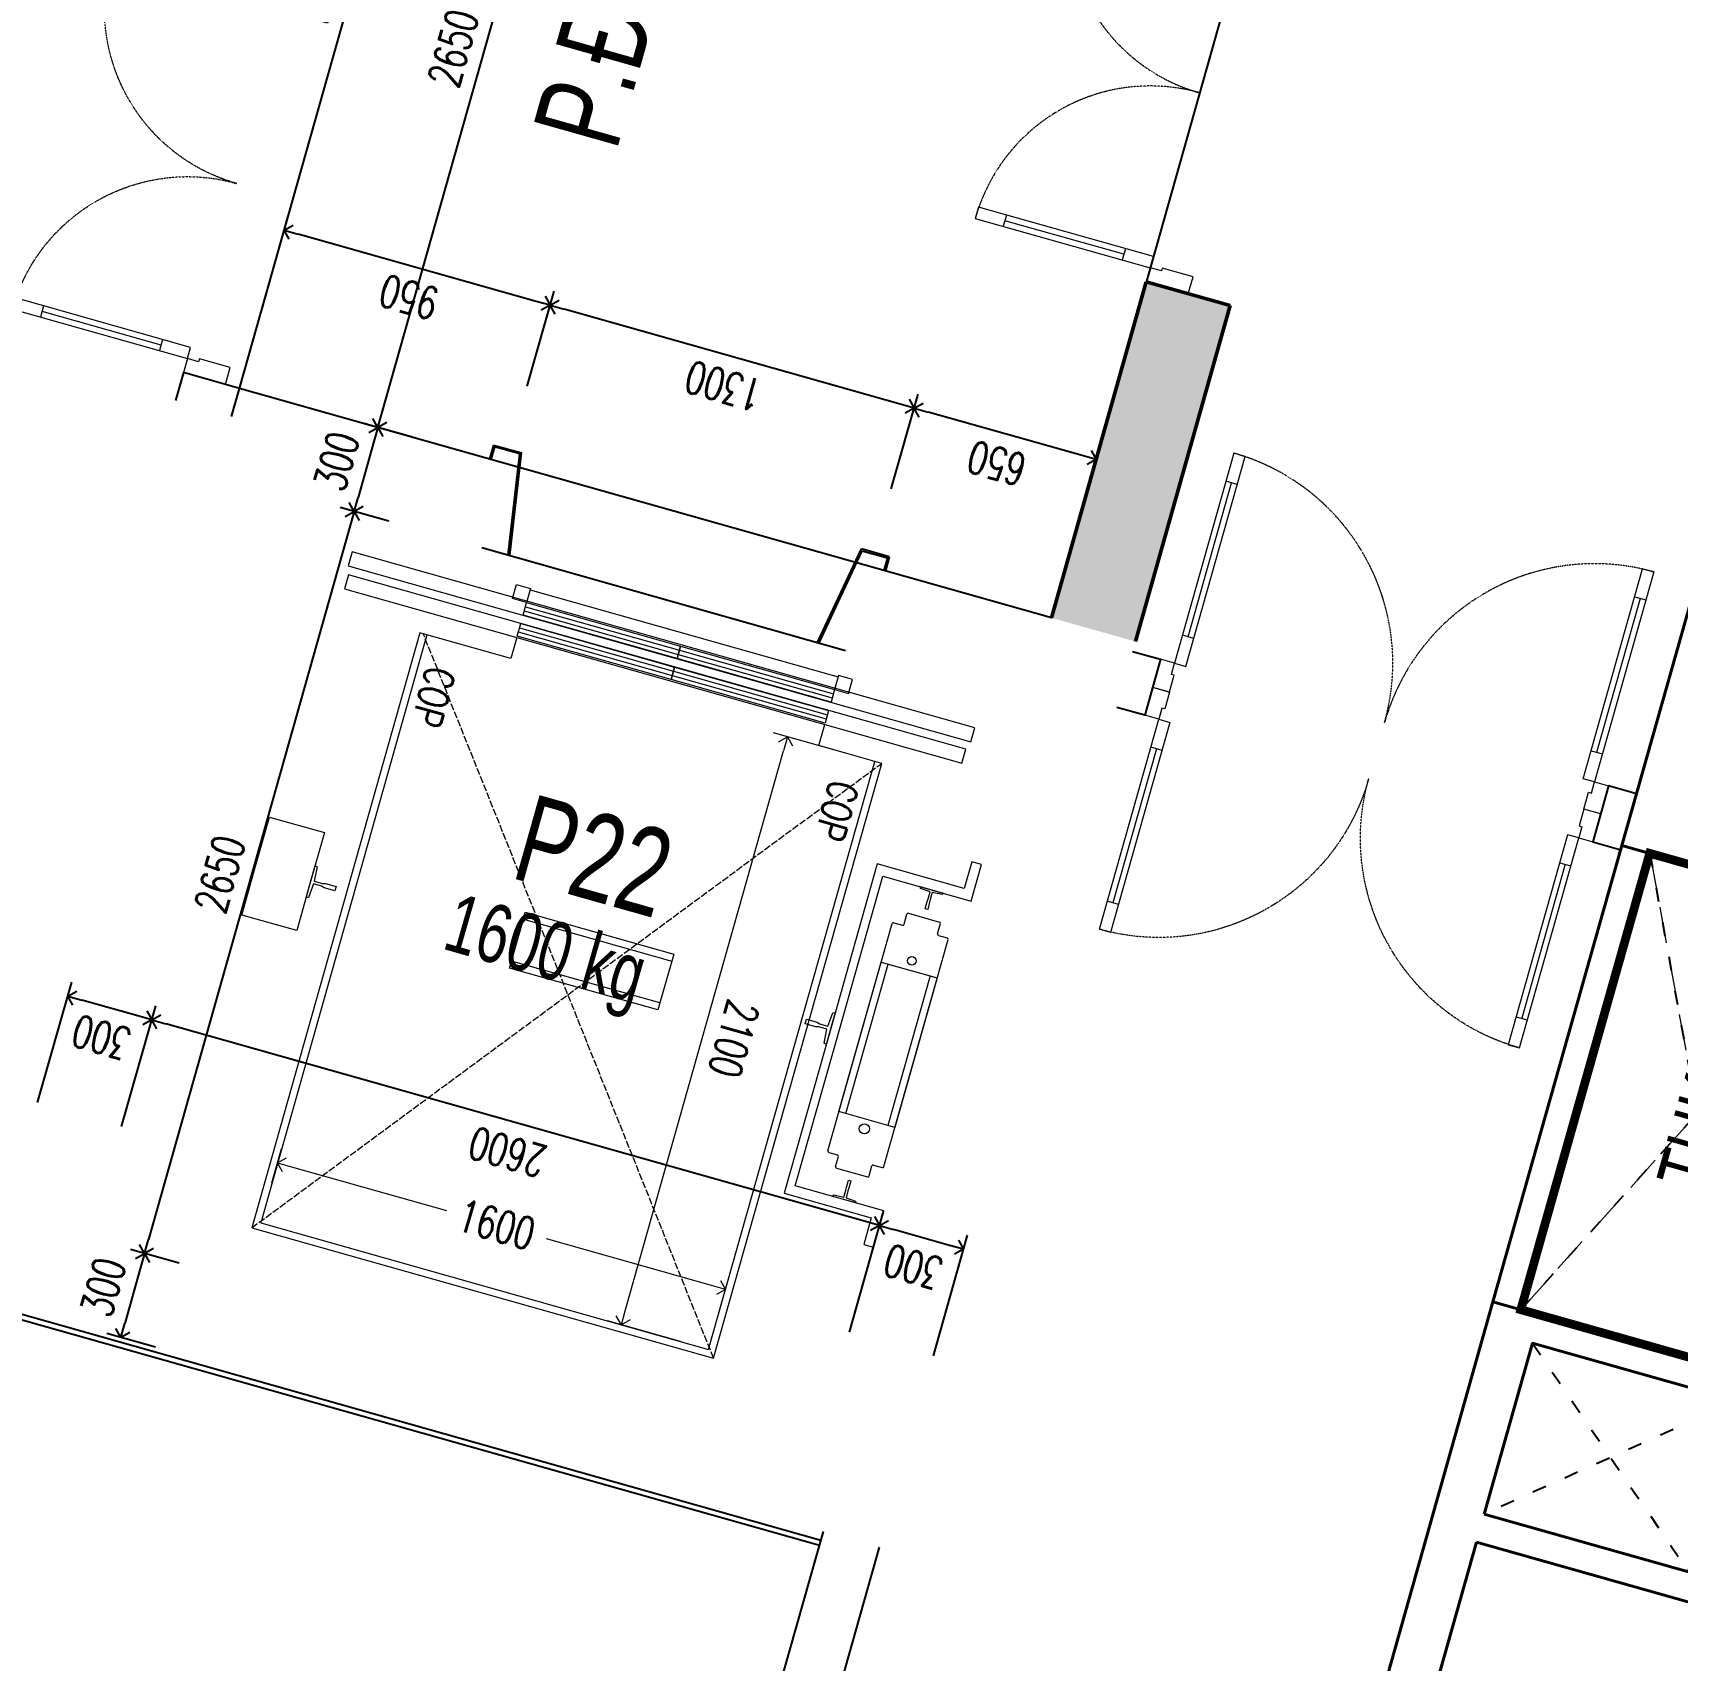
# Model space of a CAD drawing. Header units: millimetres. Extents: x -361681467 to 361175952, y -1292982 to 1550216.
# Drawn here: x -39729 to -34078, y 133979 to 139572 of the extents above; entities that cross this region are included whole.
import ezdxf
from ezdxf.enums import TextEntityAlignment as Align
from ezdxf.xclip import XClip

# ---------------------------------------------------------------- set-up
doc = ezdxf.new("R2010")
doc.units = ezdxf.units.MM
doc.header["$MEASUREMENT"] = 0
doc.header["$XCLIPFRAME"] = 0
for name, pattern in [('ACAD_ISO03W100', [30, 12, -18]), ('HIDDEN', [0.375, 0.25, -0.125]), ('Xref_NT1+NT2_MBDV Cot vach_220729$0$ACAD_ISO02W100', [15, 12, -3]), ('Xref_NT1+NT2_MBDV Cot vach_220729$0$HIDDEN2', [0.1875, 0.125, -0.0625])]:
    doc.linetypes.add(name, pattern=pattern)
for name, color, linetype in [('A-CORE-OTLN', 160, 'Continuous'), ('KT-Net manh', 139, 'Continuous'), ('KT-Tuong', 1, 'Continuous'), ('Xref_NT1+NT2_MBDV Cot vach_220729$0$ccu12-Hatch', 250, 'Continuous'), ('Xref_NT1+NT2_MBDV Cot vach_220729$0$KT-Net manh', 139, 'Continuous'), ('Xref_NT1+NT2_MBDV Cot vach_220729$0$KT-Text', 7, 'Continuous'), ('Xref_NT1+NT2_MBDV Cot vach_220729$0$KT-Tuong', 1, 'Continuous'), ('Xref_ST_MBDV Cot vach 30.7.2022$0$KT-Text', 7, 'Continuous')]:
    doc.layers.add(name, color=color, linetype=linetype)
for name, color, linetype, lineweight in [('KT-Net cat', 1, 'Continuous', 40), ('SPE-MEP-HVAC', 140, 'Continuous', 0), ('Xref_NT1+NT2_MBDV Cot vach_220729$0$CUA', 37, 'Continuous', 13), ('Xref_NT1+NT2_MBDV Cot vach_220729$0$KT-Net cot vach', 6, 'Continuous', 50), ('Xref_NT1+NT2_MBDV Cot vach_220729$0$KT-Noi that', 36, 'Continuous', 9)]:
    doc.layers.add(name, color=color, linetype=linetype, lineweight=lineweight)
doc.styles.add('Xref_NT1+NT2_MBDV Cot vach_220729$0$Arial', font='arial.ttf', dxfattribs={"width": 0.7})
doc.styles.add('Xref_NT1+NT2_MBDV Cot vach_220729$0$ROMANS', font='ROMANS.SHX')
doc.styles.add('Xref_NT1+NT2_MBDV Cot vach_220729$0$xref.N.Cot vach tang N2$0$DIM', font='vnsimli.shx', dxfattribs={"width": 0.7})
doc.dimstyles.new('Xref_NT1+NT2_MBDV Cot vach_220729$0$xref.N.Cot vach tang N2$0$CCU 1-100 A1', dxfattribs={"dimscale": 100, "dimtxt": 2.2, "dimasz": 1, "dimexe": 1, "dimexo": 0, "dimgap": 1, "dimtad": 1, "dimdec": 0, "dimdsep": 46, "dimtxsty": 'Xref_NT1+NT2_MBDV Cot vach_220729$0$xref.N.Cot vach tang N2$0$DIM', "dimblk1": 'Xref_NT1+NT2_MBDV Cot vach_220729$0$xref.N.Cot vach tang N2$0$_ARCHTICK', "dimblk2": 'Xref_NT1+NT2_MBDV Cot vach_220729$0$xref.N.Cot vach tang N2$0$_ARCHTICK', "dimsah": 1, "dimcen": 0, "dimdle": 1, "dimclrd": 256, "dimclre": 256, "dimclrt": 31, "dimadec": 0, "dimazin": 0, "dimtfac": 1, "dimtdec": 0, "dimtix": 1, "dimtmove": 2, "dimatfit": 3, "dimldrblk": 'Xref_NT1+NT2_MBDV Cot vach_220729$0$xref.N.Cot vach tang N2$0$_ARCHTICK', "dimfxl": 8, "dimtolj": 1, "dimarcsym": 0})

# ---------------------------------------------------------------- blocks, each defined once
blk = doc.blocks.new('Xref_NT1+NT2_MBDV Cot vach_220729$0$xref.N.Cot vach tang N2$0$_Open90')
at = {"color": 0, "linetype": 'ByBlock', "lineweight": -2}
for p, q in [((0, 0), (-1, 0)), ((-0.5, 0.5), (0, 0)), ((0, 0), (-0.5, -0.5))]:
    blk.add_line(p, q, dxfattribs=at)
blk = doc.blocks.new('*D44')
at = {"layer": 'Defpoints', "color": 0, "transparency": 16777216}
for p in [(-424.2, -515), (-353.1, -515, 0), (-353.1, -2115, 0)]:
    blk.add_point(p, dxfattribs=at)
at = {"layer": 'Xref_NT1+NT2_MBDV Cot vach_220729$0$KT-Noi that', "color": 5, "transparency": 16777216}
for p, q in [((-353.1, -515), (-474.2, -515)), ((-424.2, -565), (-424.2, -1155)), ((-424.2, -2065), (-424.2, -1511.7)), ((-353.1, -2115), (-474.2, -2115))]:
    blk.add_line(p, q, dxfattribs=at)
at = {"layer": 'Xref_NT1+NT2_MBDV Cot vach_220729$0$KT-Noi that', "color": 5, "transparency": 16777216, "xscale": 50, "yscale": 50, "zscale": 50}
for p, rotation in [((-424.2, -515), 90), ((-424.2, -2115), 270)]:
    blk.add_blockref('Xref_NT1+NT2_MBDV Cot vach_220729$0$xref.N.Cot vach tang N2$0$_Open90', p, dxfattribs=dict(at, rotation=rotation))
at = {"layer": 'Xref_NT1+NT2_MBDV Cot vach_220729$0$KT-Noi that', "color": 5, "transparency": 16777216, "insert": (-424.2, -1333.3), "char_height": 110, "attachment_point": 5, "rotation": 90, "style": 'Xref_NT1+NT2_MBDV Cot vach_220729$0$xref.N.Cot vach tang N2$0$DIM'}
blk.add_mtext('\\A1;1600', dxfattribs=at)
blk = doc.blocks.new('Xref_NT1+NT2_MBDV Cot vach_220729$0$xref.N.Cot vach tang N2$0$_ARCHTICK')
at = {"color": 0, "linetype": 'ByBlock', "const_width": 0.15}
blk.add_lwpolyline([(-0.5, -0.5), (0.5, 0.5)], dxfattribs=at)
blk = doc.blocks.new('*D45')
at = {"layer": 'Defpoints', "color": 0, "transparency": 16777216}
for p in [(-2310, -615), (-210, -615), (-2310, -826.7)]:
    blk.add_point(p, dxfattribs=at)
at = {"layer": 'Xref_NT1+NT2_MBDV Cot vach_220729$0$KT-Noi that', "color": 5, "transparency": 16777216}
for p, q in [((-2310, -615), (-2310, -876.7)), ((-210, -615), (-210, -876.7)), ((-260, -826.7), (-2260, -826.7))]:
    blk.add_line(p, q, dxfattribs=at)
at = {"layer": 'Xref_NT1+NT2_MBDV Cot vach_220729$0$KT-Noi that', "color": 5, "transparency": 16777216, "xscale": 50, "yscale": 50, "zscale": 50, "rotation": 180}
blk.add_blockref('Xref_NT1+NT2_MBDV Cot vach_220729$0$xref.N.Cot vach tang N2$0$_Open90', (-2310, -826.7), dxfattribs=at)
at = {"layer": 'Xref_NT1+NT2_MBDV Cot vach_220729$0$KT-Noi that', "color": 5, "transparency": 16777216, "xscale": 50, "yscale": 50, "zscale": 50}
blk.add_blockref('Xref_NT1+NT2_MBDV Cot vach_220729$0$xref.N.Cot vach tang N2$0$_Open90', (-210, -826.7), dxfattribs=at)
at = {"layer": 'Xref_NT1+NT2_MBDV Cot vach_220729$0$KT-Noi that', "color": 5, "transparency": 16777216, "insert": (-1260, -721.7), "char_height": 110, "attachment_point": 5, "style": 'Xref_NT1+NT2_MBDV Cot vach_220729$0$xref.N.Cot vach tang N2$0$DIM'}
blk.add_mtext('\\A1;2100', dxfattribs=at)
blk = doc.blocks.new('*D402')
at = {"layer": 'Defpoints', "color": 5, "transparency": 16777216}
for p, q in [((698.8, 625), (1129.3, 625)), ((1079.3, 375), (1079.3, 575)), ((698.8, 325), (1129.3, 325))]:
    blk.add_line(p, q, dxfattribs=at)
at = {"layer": 'Defpoints', "color": 0, "transparency": 16777216}
for p in [(698.8, 625), (1079.3, 625), (698.8, 325)]:
    blk.add_point(p, dxfattribs=at)
at = {"layer": 'Defpoints', "color": 5, "transparency": 16777216, "xscale": 50, "yscale": 50, "zscale": 50}
for p, rotation in [((1079.3, 625), 90), ((1079.3, 325), 270)]:
    blk.add_blockref('Xref_NT1+NT2_MBDV Cot vach_220729$0$xref.N.Cot vach tang N2$0$_Open90', p, dxfattribs=dict(at, rotation=rotation))
at = {"layer": 'Defpoints', "color": 5, "transparency": 16777216, "insert": (974.3, 475), "char_height": 110, "attachment_point": 5, "rotation": 90, "style": 'Xref_NT1+NT2_MBDV Cot vach_220729$0$xref.N.Cot vach tang N2$0$DIM'}
blk.add_mtext('\\A1;300', dxfattribs=at)
blk = doc.blocks.new('*D403')
at = {"layer": 'Defpoints', "color": 5, "transparency": 16777216}
for p, q in [((698.8, 3225), (1129.3, 3225)), ((1079.3, 675), (1079.3, 3175)), ((698.8, 625), (1129.3, 625))]:
    blk.add_line(p, q, dxfattribs=at)
at = {"layer": 'Defpoints', "color": 0, "transparency": 16777216}
for p in [(698.8, 3225), (1079.3, 3225), (698.8, 625)]:
    blk.add_point(p, dxfattribs=at)
at = {"layer": 'Defpoints', "color": 5, "transparency": 16777216, "xscale": 50, "yscale": 50, "zscale": 50}
for p, rotation in [((1079.3, 3225), 90), ((1079.3, 625), 270)]:
    blk.add_blockref('Xref_NT1+NT2_MBDV Cot vach_220729$0$xref.N.Cot vach tang N2$0$_Open90', p, dxfattribs=dict(at, rotation=rotation))
at = {"layer": 'Defpoints', "color": 5, "transparency": 16777216, "insert": (974.3, 1925), "char_height": 110, "attachment_point": 5, "rotation": 90, "style": 'Xref_NT1+NT2_MBDV Cot vach_220729$0$xref.N.Cot vach tang N2$0$DIM'}
blk.add_mtext('\\A1;2600', dxfattribs=at)
blk = doc.blocks.new('*D404')
at = {"layer": 'Defpoints', "color": 5, "transparency": 16777216}
for p, q in [((698.8, 3525), (1129.3, 3525)), ((1079.3, 3275), (1079.3, 3475)), ((698.8, 3225), (1129.3, 3225))]:
    blk.add_line(p, q, dxfattribs=at)
at = {"layer": 'Defpoints', "color": 0, "transparency": 16777216}
for p in [(698.8, 3525), (1079.3, 3525), (698.8, 3225)]:
    blk.add_point(p, dxfattribs=at)
at = {"layer": 'Defpoints', "color": 5, "transparency": 16777216, "xscale": 50, "yscale": 50, "zscale": 50}
for p, rotation in [((1079.3, 3525), 90), ((1079.3, 3225), 270)]:
    blk.add_blockref('Xref_NT1+NT2_MBDV Cot vach_220729$0$xref.N.Cot vach tang N2$0$_Open90', p, dxfattribs=dict(at, rotation=rotation))
at = {"layer": 'Defpoints', "color": 5, "transparency": 16777216, "insert": (974.3, 3375), "char_height": 110, "attachment_point": 5, "rotation": 90, "style": 'Xref_NT1+NT2_MBDV Cot vach_220729$0$xref.N.Cot vach tang N2$0$DIM'}
blk.add_mtext('\\A1;300', dxfattribs=at)
blk = doc.blocks.new('*D405')
at = {"layer": 'Defpoints', "color": 5, "transparency": 16777216}
for p, q in [((2950, 2906.5), (2950, 3080.8)), ((3250, 2906.5), (3250, 3080.8)), ((3200, 3030.8), (3000, 3030.8))]:
    blk.add_line(p, q, dxfattribs=at)
at = {"layer": 'Defpoints', "color": 0, "transparency": 16777216}
for p in [(2950, 3030.8), (2950, 2906.5), (3250, 2906.5)]:
    blk.add_point(p, dxfattribs=at)
at = {"layer": 'Defpoints', "color": 5, "transparency": 16777216, "xscale": 50, "yscale": 50, "zscale": 50, "rotation": 180}
blk.add_blockref('Xref_NT1+NT2_MBDV Cot vach_220729$0$xref.N.Cot vach tang N2$0$_Open90', (2950, 3030.8), dxfattribs=at)
at = {"layer": 'Defpoints', "color": 5, "transparency": 16777216, "xscale": 50, "yscale": 50, "zscale": 50}
blk.add_blockref('Xref_NT1+NT2_MBDV Cot vach_220729$0$xref.N.Cot vach tang N2$0$_Open90', (3250, 3030.8), dxfattribs=at)
at = {"layer": 'Defpoints', "color": 5, "transparency": 16777216, "insert": (3100, 3135.8), "char_height": 110, "attachment_point": 5, "style": 'Xref_NT1+NT2_MBDV Cot vach_220729$0$xref.N.Cot vach tang N2$0$DIM'}
blk.add_mtext('\\A1;300', dxfattribs=at)
blk = doc.blocks.new('*D406')
at = {"layer": 'Defpoints', "color": 5, "transparency": 16777216}
for p, q in [((300, 2906.5), (300, 3080.8)), ((2950, 2906.5), (2950, 3080.8)), ((2900, 3030.8), (350, 3030.8))]:
    blk.add_line(p, q, dxfattribs=at)
at = {"layer": 'Defpoints', "color": 0, "transparency": 16777216}
for p in [(300, 3030.8), (300, 2906.5), (2950, 2906.5)]:
    blk.add_point(p, dxfattribs=at)
at = {"layer": 'Defpoints', "color": 5, "transparency": 16777216, "xscale": 50, "yscale": 50, "zscale": 50, "rotation": 180}
blk.add_blockref('Xref_NT1+NT2_MBDV Cot vach_220729$0$xref.N.Cot vach tang N2$0$_Open90', (300, 3030.8), dxfattribs=at)
at = {"layer": 'Defpoints', "color": 5, "transparency": 16777216, "xscale": 50, "yscale": 50, "zscale": 50}
blk.add_blockref('Xref_NT1+NT2_MBDV Cot vach_220729$0$xref.N.Cot vach tang N2$0$_Open90', (2950, 3030.8), dxfattribs=at)
at = {"layer": 'Defpoints', "color": 5, "transparency": 16777216, "insert": (1625, 3135.8), "char_height": 110, "attachment_point": 5, "style": 'Xref_NT1+NT2_MBDV Cot vach_220729$0$xref.N.Cot vach tang N2$0$DIM'}
blk.add_mtext('\\A1;2650', dxfattribs=at)
blk = doc.blocks.new('*D407')
at = {"layer": 'Defpoints', "color": 5, "transparency": 16777216}
for p, q in [((0, 2906.5), (0, 3080.8)), ((300, 2906.5), (300, 3080.8)), ((250, 3030.8), (50, 3030.8))]:
    blk.add_line(p, q, dxfattribs=at)
at = {"layer": 'Defpoints', "color": 0, "transparency": 16777216}
for p in [(0, 3030.8), (0, 2906.5), (300, 2906.5)]:
    blk.add_point(p, dxfattribs=at)
at = {"layer": 'Defpoints', "color": 5, "transparency": 16777216, "xscale": 50, "yscale": 50, "zscale": 50, "rotation": 180}
blk.add_blockref('Xref_NT1+NT2_MBDV Cot vach_220729$0$xref.N.Cot vach tang N2$0$_Open90', (0, 3030.8), dxfattribs=at)
at = {"layer": 'Defpoints', "color": 5, "transparency": 16777216, "xscale": 50, "yscale": 50, "zscale": 50}
blk.add_blockref('Xref_NT1+NT2_MBDV Cot vach_220729$0$xref.N.Cot vach tang N2$0$_Open90', (300, 3030.8), dxfattribs=at)
at = {"layer": 'Defpoints', "color": 5, "transparency": 16777216, "insert": (150, 3135.8), "char_height": 110, "attachment_point": 5, "style": 'Xref_NT1+NT2_MBDV Cot vach_220729$0$xref.N.Cot vach tang N2$0$DIM'}
blk.add_mtext('\\A1;300', dxfattribs=at)
blk = doc.blocks.new('*D408')
at = {"layer": 'Defpoints', "color": 5, "transparency": 16777216}
for p, q in [((3526.6, 1275), (3865.1, 1275)), ((3815.1, 675), (3815.1, 1225)), ((3526.6, 625), (3865.1, 625))]:
    blk.add_line(p, q, dxfattribs=at)
at = {"layer": 'Defpoints', "color": 0, "transparency": 16777216}
for p in [(3526.6, 1275), (3815.1, 1275), (3526.6, 625)]:
    blk.add_point(p, dxfattribs=at)
at = {"layer": 'Defpoints', "color": 5, "transparency": 16777216, "xscale": 50, "yscale": 50, "zscale": 50}
for p, rotation in [((3815.1, 1275), 90), ((3815.1, 625), 270)]:
    blk.add_blockref('Xref_NT1+NT2_MBDV Cot vach_220729$0$xref.N.Cot vach tang N2$0$_Open90', p, dxfattribs=dict(at, rotation=rotation))
at = {"layer": 'Defpoints', "color": 5, "transparency": 16777216, "insert": (3710.1, 950), "char_height": 110, "attachment_point": 5, "rotation": 90, "style": 'Xref_NT1+NT2_MBDV Cot vach_220729$0$xref.N.Cot vach tang N2$0$DIM'}
blk.add_mtext('\\A1;650', dxfattribs=at)
blk = doc.blocks.new('*D409')
at = {"layer": 'Defpoints', "color": 5, "transparency": 16777216}
for p, q in [((3526.6, 2575), (3865.1, 2575)), ((3815.1, 1325), (3815.1, 2525)), ((3526.6, 1275), (3865.1, 1275))]:
    blk.add_line(p, q, dxfattribs=at)
at = {"layer": 'Defpoints', "color": 0, "transparency": 16777216}
for p in [(3526.6, 2575), (3815.1, 2575), (3526.6, 1275)]:
    blk.add_point(p, dxfattribs=at)
at = {"layer": 'Defpoints', "color": 5, "transparency": 16777216, "xscale": 50, "yscale": 50, "zscale": 50}
for p, rotation in [((3815.1, 2575), 90), ((3815.1, 1275), 270)]:
    blk.add_blockref('Xref_NT1+NT2_MBDV Cot vach_220729$0$xref.N.Cot vach tang N2$0$_Open90', p, dxfattribs=dict(at, rotation=rotation))
at = {"layer": 'Defpoints', "color": 5, "transparency": 16777216, "insert": (3710.1, 1925), "char_height": 110, "attachment_point": 5, "rotation": 90, "style": 'Xref_NT1+NT2_MBDV Cot vach_220729$0$xref.N.Cot vach tang N2$0$DIM'}
blk.add_mtext('\\A1;1300', dxfattribs=at)
blk = doc.blocks.new('*D410')
at = {"layer": 'Defpoints', "color": 5, "transparency": 16777216}
for p, q in [((3526.6, 3525), (3865.1, 3525)), ((3815.1, 2625), (3815.1, 3475)), ((3526.6, 2575), (3865.1, 2575))]:
    blk.add_line(p, q, dxfattribs=at)
at = {"layer": 'Defpoints', "color": 0, "transparency": 16777216}
for p in [(3526.6, 3525), (3815.1, 3525), (3526.6, 2575)]:
    blk.add_point(p, dxfattribs=at)
at = {"layer": 'Defpoints', "color": 5, "transparency": 16777216, "xscale": 50, "yscale": 50, "zscale": 50}
for p, rotation in [((3815.1, 3525), 90), ((3815.1, 2575), 270)]:
    blk.add_blockref('Xref_NT1+NT2_MBDV Cot vach_220729$0$xref.N.Cot vach tang N2$0$_Open90', p, dxfattribs=dict(at, rotation=rotation))
at = {"layer": 'Defpoints', "color": 5, "transparency": 16777216, "insert": (3710.1, 3050), "char_height": 110, "attachment_point": 5, "rotation": 90, "style": 'Xref_NT1+NT2_MBDV Cot vach_220729$0$xref.N.Cot vach tang N2$0$DIM'}
blk.add_mtext('\\A1;950', dxfattribs=at)
blk = doc.blocks.new('*U75')
for p, q in [((-1260, 525), (-1300, 525)), ((-1280, 100), (-1280, 525)), ((-90, 525), (-50, 525)), ((-70, 100), (-70, 525)), ((-1260, 100), (-1300, 100)), ((-90, 100), (-50, 100))]:
    blk.add_line(p, q)
for points in [[(-1300, 0), (-1260, 0), (-1260, 625), (-1300, 625)], [(-50, 0), (-90, 0), (-90, 625), (-50, 625)], [(-1350, -150), (-1290, -150), (-1290, -40), (-1300, -40), (-1300, 0), (-1350, 0)], [(0, -150), (-60, -150), (-60, -40), (-50, -40), (-50, 0), (0, 0)]]:
    blk.add_lwpolyline(points, close=True)
at = {"linetype": 'Xref_NT1+NT2_MBDV Cot vach_220729$0$HIDDEN2'}
for centre, start, end in [((-1300, 0), 0, 90), ((-50, 0), 90, 180)]:
    blk.add_arc(centre, 625, start, end, dxfattribs=at)
blk = doc.blocks.new('*D411')
at = {"layer": 'Defpoints', "color": 5, "transparency": 16777216}
for p, q in [((3250, 2906.5), (3250, 3080.8)), ((5900, 2906.5), (5900, 3080.8)), ((3300, 3030.8), (5850, 3030.8))]:
    blk.add_line(p, q, dxfattribs=at)
at = {"layer": 'Defpoints', "color": 0, "transparency": 16777216}
for p in [(5900, 3030.8), (3250, 2906.5), (5900, 2906.5)]:
    blk.add_point(p, dxfattribs=at)
at = {"layer": 'Defpoints', "color": 5, "transparency": 16777216, "xscale": 50, "yscale": 50, "zscale": 50, "rotation": 180}
blk.add_blockref('Xref_NT1+NT2_MBDV Cot vach_220729$0$xref.N.Cot vach tang N2$0$_Open90', (3250, 3030.8), dxfattribs=at)
at = {"layer": 'Defpoints', "color": 5, "transparency": 16777216, "xscale": 50, "yscale": 50, "zscale": 50}
blk.add_blockref('Xref_NT1+NT2_MBDV Cot vach_220729$0$xref.N.Cot vach tang N2$0$_Open90', (5900, 3030.8), dxfattribs=at)
at = {"layer": 'Defpoints', "color": 5, "transparency": 16777216, "insert": (4575, 3135.8), "char_height": 110, "attachment_point": 5, "style": 'Xref_NT1+NT2_MBDV Cot vach_220729$0$xref.N.Cot vach tang N2$0$DIM'}
blk.add_mtext('\\A1;2650', dxfattribs=at)
blk = doc.blocks.new('STTT2')
at = {"layer": 'Xref_NT1+NT2_MBDV Cot vach_220729$0$KT-Text', "extrusion": (-7.84266e-08, 2.27976e-08, 1), "style": 'Xref_NT1+NT2_MBDV Cot vach_220729$0$Arial', "oblique": 360, "width": 0.7}
blk.add_text('P22', height=300, rotation=344.2212, dxfattribs=at).set_placement((-48871.9, 100210.8, 0), align=Align.CENTER)
at = {"layer": 'Xref_NT1+NT2_MBDV Cot vach_220729$0$KT-Text', "style": 'Xref_NT1+NT2_MBDV Cot vach_220729$0$Arial', "width": 0.7}
blk.add_text('1600 kg', height=200, rotation=344, dxfattribs=at).set_placement((-49023.6, 99941.9, 0), align=Align.CENTER)
blk = doc.blocks.new('ĂERWER')
at = {"layer": 'Xref_ST_MBDV Cot vach 30.7.2022$0$KT-Text'}
blk.add_blockref('STTT2', (0, 0), dxfattribs=at)
blk = doc.blocks.new('A$C22D8307A')
at = {"layer": 'A-CORE-OTLN'}
h = blk.add_hatch(dxfattribs=at)
h.set_pattern_fill('CROSS', color=74, scale=750)
h.set_pattern_definition([(0, (50454.48, -113977.25), (187.5, 187.5), [93.75, -281.25]), (90, (50501.35, -114024.12), (-187.5, 187.5), [93.75, -281.25])])
h.paths.add_polyline_path([(16745.7, 5105.5), (16649.5, 5132.7), (16659.7, 5168.8), (13291.6, 6120.6), (13121.6, 5518.9), (13025.3, 5546.1), (9705.8, 6484.1), (9189.3, 4655.7), (9111.8, 4381.5)])
h.paths.add_polyline_path([(20426.9, 8019.8), (20544.4, 8435.6), (20159.5, 8544.4), (17898, 9183.4), (16745.7, 5105.5), (16955.3, 5125.4, 0.309569)])
h.paths.add_polyline_path([(18985.8, 7135.6, -1), (18305.4, 7327.9, -1)], flags=16)
h.paths.add_polyline_path([(23943.5, 20464.7), (23366.1, 20627.9), (23393.3, 20724.1), (22046.2, 21104.7), (20891.2, 21431), (20428.9, 19794.9), (23508.3, 18924.8)])
at = {"color": 6, "const_width": 30, "elevation": 0}
blk.add_lwpolyline([(17052.7, 22557), (16609.5, 20988.4), (15839.6, 21206), (16282.8, 22774.6)], close=True, dxfattribs=at)
at = {"layer": 'KT-Net cat'}
for p, q in [((16186.9, 22801.7, 0), (17386.1, 27045.7, 0)), ((17052.7, 22557, 0), (16186.9, 22801.7, 0)), ((13717.7, 14063.5, 0), (15743.7, 21233.1, 0)), ((15743.7, 21233.1, 0), (16609.5, 20988.4, 0)), ((13835.1, 13853.6, 0), (15687, 20407.4, 0)), ((15687, 20407.4, 0), (17111, 20005, 0))]:
    blk.add_line(p, q, dxfattribs=at)
at = {"layer": 'KT-Net cat', "elevation": 0}
blk.add_lwpolyline([(16186.9, 22801.7), (15743.7, 21233.1), (15839.9, 21205.9), (16283.2, 22774.5)], close=True, dxfattribs=at)
blk.add_lwpolyline([(15714.2, 20503.7), (15880, 21090.6), (16582.3, 20892.2), (16416.4, 20305.2), (15714.2, 20503.7)], dxfattribs=at)
at = {"layer": 'KT-Net manh', "linetype": 'ACAD_ISO03W100', "ltscale": 4}
for p, q in [((15880, 21090.6, 0), (16416.4, 20305.2, 0)), ((16582.3, 20892.2, 0), (15714.2, 20503.7, 0))]:
    blk.add_line(p, q, dxfattribs=at)
at = {"layer": 'KT-Net manh', "linetype": 'ACAD_ISO03W100', "ltscale": 4, "elevation": 0}
for points in [[(16283.2, 22774.5), (16609.5, 20988.4)], [(15839.9, 21205.9), (17052.7, 22557)]]:
    blk.add_lwpolyline(points, dxfattribs=at)
at = {"layer": 'Xref_NT1+NT2_MBDV Cot vach_220729$0$KT-Text', "extrusion": (-2.27976e-08, -7.84266e-08, 1), "style": 'Xref_NT1+NT2_MBDV Cot vach_220729$0$Arial', "width": 0.7}
blk.add_text('THK', height=200, rotation=74.2212, dxfattribs=at).set_placement((16550.6, 21790, 0), align=Align.CENTER)
blk = doc.blocks.new('*U273')
for p, q in [((-1510, -100), (-1550, -100)), ((-1530, -100), (-1530, -650)), ((-90, -100), (-50, -100)), ((-70, -100), (-70, -650)), ((-1510, -650), (-1550, -650)), ((-90, -650), (-50, -650))]:
    blk.add_line(p, q)
for points in [[(-1600, 100), (-1540, 100), (-1540, 40), (-1550, 40), (-1550, 0), (-1600, 0)], [(0, 100), (-60, 100), (-60, 40), (-50, 40), (-50, 0), (0, 0)], [(-1550, 0), (-1510, 0), (-1510, -750), (-1550, -750)], [(-50, 0), (-90, 0), (-90, -750), (-50, -750)]]:
    blk.add_lwpolyline(points, close=True)
at = {"linetype": 'Xref_NT1+NT2_MBDV Cot vach_220729$0$HIDDEN2'}
for centre, start, end in [((-1550, 0), 270, 0), ((-50, 0), 180, 270)]:
    blk.add_arc(centre, 750, start, end, dxfattribs=at)
blk = doc.blocks.new('*U270')
for p, q in [((-1510, -100), (-1550, -100)), ((-1530, -100), (-1530, -650)), ((-90, -100), (-50, -100)), ((-70, -100), (-70, -650)), ((-1510, -650), (-1550, -650)), ((-90, -650), (-50, -650))]:
    blk.add_line(p, q)
for points in [[(-1600, 100), (-1540, 100), (-1540, 40), (-1550, 40), (-1550, 0), (-1600, 0)], [(0, 100), (-60, 100), (-60, 40), (-50, 40), (-50, 0), (0, 0)], [(-1550, 0), (-1510, 0), (-1510, -750), (-1550, -750)], [(-50, 0), (-90, 0), (-90, -750), (-50, -750)]]:
    blk.add_lwpolyline(points, close=True)
at = {"linetype": 'Xref_NT1+NT2_MBDV Cot vach_220729$0$HIDDEN2'}
for centre, start, end in [((-1550, 0), 270, 0), ((-50, 0), 180, 270)]:
    blk.add_arc(centre, 750, start, end, dxfattribs=at)
blk = doc.blocks.new('*U294')
at = {"linetype": 'HIDDEN', "ltscale": 500}
for p, q in [((1630, -800), (0, 0)), ((1630, 0), (0, -800))]:
    blk.add_line(p, q, dxfattribs=at)
blk.add_lwpolyline([(1630, 0), (1630, -800), (0, -800), (0, 0)], close=True, dxfattribs=at)
blk = doc.blocks.new('A$C16B9592A')
at = {"layer": 'SPE-MEP-HVAC', "linetype": 'HIDDEN', "ltscale": 1000, "xscale": -1, "rotation": 254.2212213649985}
blk.add_blockref('*U294', (44252.2, -1537.7, 0), dxfattribs=at)
blk = doc.blocks.new('Xref_NT1+NT2_MBDV Cot vach_220729$0$TMCC')
at = {"layer": 'Xref_NT1+NT2_MBDV Cot vach_220729$0$KT-Noi that', "linetype": 'Continuous', "ltscale": 2}
for p, q in [((-1794.2, -141.4, 0), (-1794.2, -110.6, 0)), ((-978.4, -106, 0), (-1789.6, -106, 0)), ((-1652, -306, 0), (-1652, -106, 0)), ((-1652, -106, 0), (-1118, -106, 0)), ((-1118, -106, 0), (-1118, -306, 0)), ((-973.8, -141.4, 0), (-973.8, -110.6, 0)), ((-1938.3, -164.7, 0), (-1932.3, -167.2, 0)), ((-1938.3, -247.2, 0), (-1938.3, -164.7, 0)), ((-1932.3, -167.2, 0), (-1930.1, -202.2, 0)), ((-1839.3, -261.4, 0), (-1839.3, -150.6, 0)), ((-1798.8, -146, 0), (-1834.7, -146, 0)), ((-1652, -281, 0), (-1652, -131, 0)), ((-1652, -131, 0), (-1118, -131, 0)), ((-1118, -131, 0), (-1118, -281, 0)), ((-933.9, -146, 0), (-969.2, -146, 0)), ((-929.3, -261.4, 0), (-929.3, -150.6, 0)), ((-840, -202.2, 0), (-837.8, -167.2, 0)), ((-837.8, -167.2, 0), (-831.8, -164.7, 0)), ((-831.8, -164.7, 0), (-831.8, -247.2, 0)), ((-2515, -215, 0), (-2515, -2440, 0)), ((-2465, -215, 0), (-2515, -215, 0)), ((-2465, -2440, 0), (-2465, -215, 0)), ((-1930.1, -209.7, 0), (-1932.3, -244.7, 0)), ((-1930.1, -202.2, 0), (-1905.4, -202.2, 0)), ((-1905.4, -209.7, 0), (-1930.1, -209.7, 0)), ((-1905.4, -202.2, 0), (-1895.4, -202, 0)), ((-1895.4, -210.5, 0), (-1905.4, -209.7, 0)), ((-1895.4, -202, 0), (-1870, -201.5, 0)), ((-1870, -210.5, 0), (-1895.4, -210.5, 0)), ((-1870, -201.5, 0), (-1870, -210.5, 0)), ((-900, -210.5, 0), (-900, -201.5, 0)), ((-900, -201.5, 0), (-874.6, -201.5, 0)), ((-874.6, -210, 0), (-900, -210.5, 0)), ((-874.6, -201.5, 0), (-864.6, -202.2, 0)), ((-864.6, -209.7, 0), (-874.6, -210, 0)), ((-864.6, -202.2, 0), (-840, -202.2, 0)), ((-840, -209.7, 0), (-864.6, -209.7, 0)), ((-837.8, -244.7, 0), (-840, -209.7, 0)), ((-1932.3, -244.7, 0), (-1938.3, -247.2, 0)), ((-1798.8, -266, 0), (-1834.7, -266, 0)), ((-1794.2, -301.4, 0), (-1794.2, -270.6, 0)), ((-1118, -281, 0), (-1652, -281, 0)), ((-973.8, -301.4, 0), (-973.8, -270.6, 0)), ((-933.9, -266, 0), (-969.2, -266, 0)), ((-831.8, -247.2, 0), (-837.8, -244.7, 0)), ((-978.4, -306, 0), (-1789.6, -306, 0)), ((-1118, -306, 0), (-1652, -306, 0)), ((-1439.5, -419, 0), (-1442, -411, 0)), ((-1442, -411, 0), (-1328, -411, 0)), ((-1390, -423, 0), (-1439.5, -419, 0)), ((-1393, -462, 0), (-1390, -452, 0)), ((-1390, -452, 0), (-1390, -423, 0)), ((-1330.5, -419, 0), (-1380, -423, 0)), ((-1380, -423, 0), (-1380, -452, 0)), ((-1380, -452, 0), (-1377, -462, 0)), ((-1328, -411, 0), (-1330.5, -419, 0)), ((-185, -490, 0), (-2310, -490, 0)), ((-2310, -490, 0), (-2310, -515, 0)), ((-1393, -500, 0), (-1393, -462, 0)), ((-1377, -500, 0), (-1393, -500, 0)), ((-1377, -462, 0), (-1377, -500, 0)), ((-185, -2140, 0), (-185, -490, 0)), ((-210, -515, 0), (-2310, -515, 0)), ((-2310, -515, 0), (-2310, -715, 0)), ((-210, -2115, 0), (-210, -515, 0)), ((-2510, -665, 0), (-2560, -665, 0)), ((-2560, -665, 0), (-2560, -715, 0)), ((-2510, -715, 0), (-2510, -665, 0)), ((-2560, -715, 0), (-2510, -715, 0)), ((-2555, -1815, 0), (-2555, -715, 0)), ((-2310, -715, 0), (-2385, -715, 0)), ((-1485, -1000, 0), (-1285, -1000, 0)), ((-1485, -1530, 0), (-1485, -1000, 0)), ((-1460, -1000, 0), (-1310, -1000, 0)), ((-1460, -1530, 0), (-1460, -1000, 0)), ((-1310, -1000, 0), (-1310, -1530, 0)), ((-1285, -1000, 0), (-1285, -1530, 0)), ((-1285, -1530, 0), (-1485, -1530, 0)), ((-1310, -1530, 0), (-1460, -1530, 0)), ((-2560, -1865, 0), (-2560, -1815, 0)), ((-2560, -1815, 0), (-2510, -1815, 0)), ((-2510, -1865, 0), (-2560, -1865, 0)), ((-2510, -1815, 0), (-2510, -1865, 0)), ((-2385, -1815, 0), (-2310, -1815, 0)), ((-2310, -1815, 0), (-2310, -2115, 0)), ((-2310, -2115, 0), (-210, -2115, 0)), ((-2310, -2115, 0), (-2310, -2140, 0)), ((-2310, -2140, 0), (-185, -2140, 0)), ((-1393, -2218, 0), (-1393, -2180, 0)), ((-1393, -2180, 0), (-1377, -2180, 0)), ((-1377, -2180, 0), (-1377, -2218, 0)), ((-1439.5, -2261, 0), (-1390, -2257, 0)), ((-1390, -2228, 0), (-1393, -2218, 0)), ((-1390, -2257, 0), (-1390, -2228, 0)), ((-1377, -2218, 0), (-1380, -2228, 0)), ((-1380, -2228, 0), (-1380, -2257, 0)), ((-1380, -2257, 0), (-1330.5, -2261, 0)), ((-1442, -2269, 0), (-1439.5, -2261, 0)), ((-1328, -2269, 0), (-1442, -2269, 0)), ((-1330.5, -2261, 0), (-1328, -2269, 0)), ((-2515, -2440, 0), (-2465, -2440, 0))]:
    blk.add_line(p, q, dxfattribs=at)
at = {"layer": 'Xref_NT1+NT2_MBDV Cot vach_220729$0$KT-Noi that', "linetype": 'Xref_NT1+NT2_MBDV Cot vach_220729$0$ACAD_ISO02W100', "ltscale": 2}
for p, q in [((-185, -490, 0), (-2310, -2127.5, 0)), ((-185, -2140, 0), (-2310, -490, 0))]:
    blk.add_line(p, q, dxfattribs=at)
at = {"layer": 'Xref_NT1+NT2_MBDV Cot vach_220729$0$KT-Noi that', "linetype": 'Continuous', "ltscale": 2, "elevation": 0}
for points in [[(-1385, -411), (-796.8, -411), (-796.8, -100), (-701.8, -100), (-701.8, -65), (-831.8, -65), (-831.8, -381), (-1385, -381), (-1938.3, -381), (-1938.3, -65), (-2068.3, -65), (-2068.3, -100), (-1973.3, -100), (-1973.3, -411), (-1385, -411)], [(-2385, -2430), (-2385, -225), (-2435, -225), (-2435, -2430)], [(-2510, -715), (-2465, -715), (-2465, -1265), (-2510, -1265)], [(-2435, -715), (-2390, -715), (-2390, -1265), (-2435, -1265)], [(-2510, -1265), (-2465, -1265), (-2465, -1815), (-2510, -1815)], [(-2435, -1265), (-2390, -1265), (-2390, -1815), (-2435, -1815)], [(-1385, -2269), (-1210, -2269), (-1210, -2465), (-1385, -2465), (-1560, -2465), (-1560, -2269), (-1385, -2269)]]:
    blk.add_lwpolyline(points, close=True, dxfattribs=at)
for points in [[(-2495, -1265), (-2495, -715)], [(-2480, -1265), (-2480, -715)], [(-2420, -1265), (-2420, -715)], [(-2405, -1265), (-2405, -715)], [(-2495, -1815), (-2495, -1265)], [(-2480, -1815), (-2480, -1265)], [(-2420, -1815), (-2420, -1265)], [(-2405, -1815), (-2405, -1265)]]:
    blk.add_lwpolyline(points, dxfattribs=at)
at = {"layer": 'Xref_NT1+NT2_MBDV Cot vach_220729$0$KT-Noi that', "linetype": 'Continuous', "ltscale": 2}
for centre, radius in [((-1685, -206, 0), 14.5), ((-1085, -206, 0), 17.5)]:
    blk.add_circle(centre, radius, dxfattribs=at)
for centre, start, end in [((-1789.6, -110.6, 0), 90, 180), ((-978.4, -110.6, 0), 0, 90), ((-1834.7, -150.6, 0), 90, 180), ((-1798.8, -141.4, 0), 270, 0), ((-969.2, -141.4, 0), 180, 270), ((-933.9, -150.6, 0), 0, 90), ((-1834.7, -261.4, 0), 180, 270), ((-1798.8, -270.6, 0), 0, 90), ((-969.2, -270.6, 0), 90, 180), ((-933.9, -261.4, 0), 270, 0), ((-1789.6, -301.4, 0), 180, 270), ((-978.4, -301.4, 0), 270, 0)]:
    blk.add_arc(centre, 4.61, start, end, dxfattribs=at)
at = {"layer": 'Xref_NT1+NT2_MBDV Cot vach_220729$0$KT-Noi that', "linetype": 'Continuous', "ltscale": 2, "style": 'Xref_NT1+NT2_MBDV Cot vach_220729$0$ROMANS', "width": 0.75}
for p in [(-2110, -595, 0), (-2110, -2035, 0)]:
    blk.add_text('COP', height=100, dxfattribs=at).set_placement(p, align=Align.MIDDLE)
at = {"layer": 'Xref_NT1+NT2_MBDV Cot vach_220729$0$KT-Noi that', "color": 5}
dim = blk.add_linear_dim(base=(-424.2, -515, 0), p1=(-353.1, -2115, 0), p2=(-353.1, -515, 0), angle=270, dimstyle='Xref_NT1+NT2_MBDV Cot vach_220729$0$xref.N.Cot vach tang N2$0$CCU 1-100 A1', override={"dimscale": 50, "dimblk1": 'Xref_NT1+NT2_MBDV Cot vach_220729$0$xref.N.Cot vach tang N2$0$_Open90', "dimblk2": 'Xref_NT1+NT2_MBDV Cot vach_220729$0$xref.N.Cot vach tang N2$0$_Open90', "dimclrd": 5, "dimclre": 5, "dimclrt": 5, "dimlwd": 65535, "dimlwe": 65535}, dxfattribs=at)
dim.commit()
dim.dimension.update_dxf_attribs({"geometry": '*D44', "text_midpoint": (-424.2, -1333.3, 0), "dimtype": 128})
dim = blk.add_linear_dim(base=(-2310, -826.7, 0), p1=(-210, -615, 0), p2=(-2310, -615, 0), angle=180, dimstyle='Xref_NT1+NT2_MBDV Cot vach_220729$0$xref.N.Cot vach tang N2$0$CCU 1-100 A1', override={"dimscale": 50, "dimblk1": 'Xref_NT1+NT2_MBDV Cot vach_220729$0$xref.N.Cot vach tang N2$0$_Open90', "dimblk2": 'Xref_NT1+NT2_MBDV Cot vach_220729$0$xref.N.Cot vach tang N2$0$_Open90', "dimclrd": 5, "dimclre": 5, "dimclrt": 5, "dimlwd": 65535, "dimlwe": 65535}, dxfattribs=at)
dim.commit()
dim.dimension.update_dxf_attribs({"geometry": '*D45', "text_midpoint": (-1260, -721.7, 0)})
blk = doc.blocks.new('Xref_NT1+NT2_MBDV Cot vach_220729$0$A$C6F5A0866')
at = {"layer": 'Xref_NT1+NT2_MBDV Cot vach_220729$0$ccu12-Hatch', "ltscale": 0.5}
h = blk.add_hatch(dxfattribs=at)
h.set_pattern_fill('1BETONG2-BOP', color=256, scale=50, angle=-9.2212, pattern_type=2)
h.set_pattern_definition([(40.778773, (-344030.4, 1051586.25), (348.967585, -88.43995), [37.5, -412.5]), (345.778773, (-344030.4, 1051586.25), (-8.2109, 382.353), [30, -330]), (91.230173, (-344001.3, 1051578.88), (340.75691, 293.91278), [31.8701, -350.57106]), (36.962973, (-344014.37, 1051684.96), (513.46257, -167.20103), [56.25, -618.75]), (87.414373, (-343971.6, 1051671), (539.3417, 405.87626), [47.80514, -525.8565]), (341.962973, (-344014.37, 1051684.96), (539.34137, 405.87668), [45, -495]), (11.778773, (-343969.02, 1051652.27), (262.33739, -246.534165), [37.5, -412.5]), (216.778773, (-343969.02, 1051652.27), (302.31138, -234.24147), [30, -330]), (62.230173, (-343947.16, 1051631.72), (440.52446, 91.85968), [31.8701, -350.57106]), (58.278773, (-344030.4, 1051586.25), (-53.364341, 157.777667), [0, -326, 0, -335, 0, -331.25]), (355.278773, (-344030.4, 1051586.25), (170.29976, 164.8925), [0, -191, 0, -318.5, 0, -126.25]), (318.278773, (-344140.45, 1051604.12), (261.654741, -53.903389), [0, -125, 0, -390, 0, -517.5]), (308.278773, (-344189.8, 1051612.13), (295.845573, 2.678777), [0, -162.5, 0, -259, 0, -367.5]), (305.778773, (-344030.4, 1051586.25), (172.3971, 124.239646), []), (305.778773, (-344020.58, 1051646.7), (172.3971, 124.239646), [])])
h.paths.add_polyline_path([(3150, 11325), (6200, 11325), (6200, 325), (5800, 325), (5800, 625), (5900, 625), (5900, 11025), (3150, 11025)])
h.paths.add_polyline_path([(4450, 325), (3250, 325), (3250, 625), (4450, 625)])
at = {"layer": 'Defpoints'}
blk.add_lwpolyline([(3250, 3525), (5900, 3525), (5900, 625), (3250, 625)], close=True, dxfattribs=at)
blk.add_lwpolyline([(3250, 3525), (5900, 3525), (5900, 625), (3250, 625)], close=True, dxfattribs=at)
at = {"layer": 'Xref_NT1+NT2_MBDV Cot vach_220729$0$KT-Net cot vach'}
blk.add_line((4450, 625), (4450, 325), dxfattribs=at)
for points in [[(4450, 625), (3250, 625)], [(4450, 325), (3250, 325)]]:
    blk.add_lwpolyline(points, dxfattribs=at)
at = {"layer": 'Xref_NT1+NT2_MBDV Cot vach_220729$0$KT-Net manh'}
for p, q in [((3300, 2632), (3300, 2532.2)), ((2950, 2575), (2950, 1275)), ((2950, 2480.2), (3295, 2536.1)), ((2950, 2475), (3300, 2532.2)), ((2950, 1375), (3300, 1317.8)), ((2950, 1369.8), (3295, 1313.9)), ((3300, 1218), (3300, 1317.8))]:
    blk.add_line(p, q, dxfattribs=at)
for points in [[(3300, 2632), (3250, 2632)], [(3300, 2632), (3250, 2632)], [(3295, 2536.1), (3295, 2627), (3250, 2627)], [(3295, 1313.9), (3295, 1223), (3250, 1223)], [(3300, 1218), (3250, 1218)]]:
    blk.add_lwpolyline(points, dxfattribs=at)
at = {"layer": 'Xref_NT1+NT2_MBDV Cot vach_220729$0$KT-Tuong'}
blk.add_lwpolyline([(3150, 3525), (3250, 3525), (3250, 3725), (3150, 3725)], dxfattribs=at)
at = {"layer": 'Xref_NT1+NT2_MBDV Cot vach_220729$0$CUA', "xscale": -0.9999999999999997, "rotation": 359.9999999999839}
blk.add_blockref('*U75', (3250, 3725), dxfattribs=at)
at = {"layer": 'Xref_NT1+NT2_MBDV Cot vach_220729$0$CUA'}
blk.add_blockref('*U75', (5800, 625), dxfattribs=at)
at = {"layer": 'Xref_NT1+NT2_MBDV Cot vach_220729$0$KT-Noi that', "rotation": 179.9999999999999}
blk.add_blockref('Xref_NT1+NT2_MBDV Cot vach_220729$0$TMCC', (300, 560, 0), dxfattribs=at)
at = {"layer": 'Xref_NT1+NT2_MBDV Cot vach_220729$0$KT-Text', "extrusion": (-8.16706e-08, 6.125e-10, 1), "style": 'Xref_NT1+NT2_MBDV Cot vach_220729$0$Arial', "width": 0.7}
blk.add_text('P.ĐỆM', height=300, dxfattribs=at).set_placement((4847.6, 2499.5, 0), align=Align.CENTER)
blk.add_text('P.ĐỆM', height=300, dxfattribs=at).set_placement((4847.6, 2499.5, 0), align=Align.CENTER)
at = {"layer": 'Defpoints', "color": 5}
for base, p1, p2, angle, picture, middle in [((1079.3, 3525), (698.8, 3225), (698.8, 3525), 270, '*D404', (974.3, 3375)), ((3815.1, 3525), (3526.6, 2575), (3526.6, 3525), 270, '*D410', (3710.1, 3050)), ((1079.3, 3225), (698.8, 625), (698.8, 3225), 270, '*D403', (974.3, 1925)), ((0, 3030.8), (300, 2906.5), (0, 2906.5), 180, '*D407', (150, 3135.8)), ((300, 3030.8), (2950, 2906.5), (300, 2906.5), 180, '*D406', (1625, 3135.8)), ((2950, 3030.8), (3250, 2906.5), (2950, 2906.5), 180, '*D405', (3100, 3135.8)), ((3815.1, 2575), (3526.6, 1275), (3526.6, 2575), 270, '*D409', (3710.1, 1925)), ((3815.1, 1275), (3526.6, 625), (3526.6, 1275), 270, '*D408', (3710.1, 950)), ((1079.3, 625), (698.8, 325), (698.8, 625), 270, '*D402', (974.3, 475))]:
    dim = blk.add_linear_dim(base=base, p1=p1, p2=p2, angle=angle, dimstyle='Xref_NT1+NT2_MBDV Cot vach_220729$0$xref.N.Cot vach tang N2$0$CCU 1-100 A1', override={"dimscale": 50, "dimblk1": 'Xref_NT1+NT2_MBDV Cot vach_220729$0$xref.N.Cot vach tang N2$0$_Open90', "dimblk2": 'Xref_NT1+NT2_MBDV Cot vach_220729$0$xref.N.Cot vach tang N2$0$_Open90', "dimclrd": 5, "dimclre": 5, "dimclrt": 5, "dimlwd": 65535, "dimlwe": 65535}, dxfattribs=at)
    dim.commit()
    dim.dimension.update_dxf_attribs({"geometry": picture, "text_midpoint": middle})
dim = blk.add_linear_dim(base=(5900, 3030.8), p1=(3250, 2906.5), p2=(5900, 2906.5), dimstyle='Xref_NT1+NT2_MBDV Cot vach_220729$0$xref.N.Cot vach tang N2$0$CCU 1-100 A1', override={"dimscale": 50, "dimblk1": 'Xref_NT1+NT2_MBDV Cot vach_220729$0$xref.N.Cot vach tang N2$0$_Open90', "dimblk2": 'Xref_NT1+NT2_MBDV Cot vach_220729$0$xref.N.Cot vach tang N2$0$_Open90', "dimclrd": 5, "dimclre": 5, "dimclrt": 5, "dimlwd": 65535, "dimlwe": 65535}, dxfattribs=at)
dim.commit()
dim.dimension.update_dxf_attribs({"geometry": '*D411', "text_midpoint": (4575, 3135.8)})

msp = doc.modelspace()

# ---------------------------------------------------------------- linework, layer by layer
at = {"layer": 'KT-Tuong', "elevation": 0}
for points in [[(-35949.3, 137446), (-35853.1, 137418.8), (-35907.5, 137226.3), (-36003.7, 137253.5)], [(-34217.2, 136956.5), (-34313.4, 136983.7), (-34367.8, 136791.3), (-34271.5, 136764.1)]]:
    msp.add_lwpolyline(points, dxfattribs=at)
at = {"layer": 'Xref_NT1+NT2_MBDV Cot vach_220729$0$KT-Net manh'}
for p, q in [((-37025.5, 134372.8, 0), (-40220.7, 135275.7, 0)), ((-37020.7, 134390.2, 0), (-40204.1, 135289.7, 0))]:
    msp.add_line(p, q, dxfattribs=at)
at = {"layer": 'Xref_NT1+NT2_MBDV Cot vach_220729$0$KT-Tuong', "ltscale": 0.5}
for p, q in [((-37231.5, 133643.9, 0), (-37012, 134420.9, 0)), ((-37039.1, 133589.5, 0), (-36819.5, 134366.6, 0))]:
    msp.add_line(p, q, dxfattribs=at)

# ---------------------------------------------------------------- block references
msp.add_blockref('A$C22D8307A', (-50454.5, 113977.2))
at = {"layer": 'KT-Tuong'}
msp.add_blockref('A$C16B9592A', (-78096.8, 136502.9, 0), dxfattribs=at)
at = {"layer": 'Xref_NT1+NT2_MBDV Cot vach_220729$0$CUA', "rotation": 164.2212083033931}
msp.add_blockref('*U270', (-35853.1, 137418.8, 0), dxfattribs=at)
at = {"layer": 'Xref_NT1+NT2_MBDV Cot vach_220729$0$CUA', "xscale": -1, "rotation": 344.2212083034433}
msp.add_blockref('*U273', (-35907.5, 137226.3, 0), dxfattribs=at)
at = {"layer": 'Xref_NT1+NT2_MBDV Cot vach_220729$0$KT-Net manh', "rotation": 74.22122668239332}
msp.add_blockref('Xref_NT1+NT2_MBDV Cot vach_220729$0$A$C6F5A0866', (-36510.8, 134263.8, 0), dxfattribs=at)
at = {"layer": 'Xref_ST_MBDV Cot vach 30.7.2022$0$KT-Text'}
ref = msp.add_blockref('ĂERWER', (11030.6, 36387.8, 0), dxfattribs=at)
XClip(ref).set_block_clipping_path([(-68386.9962720552, 66636.7080194257), (-6412.4840393438, 161649.3345533696)])

doc.saveas('drawing.dxf')
